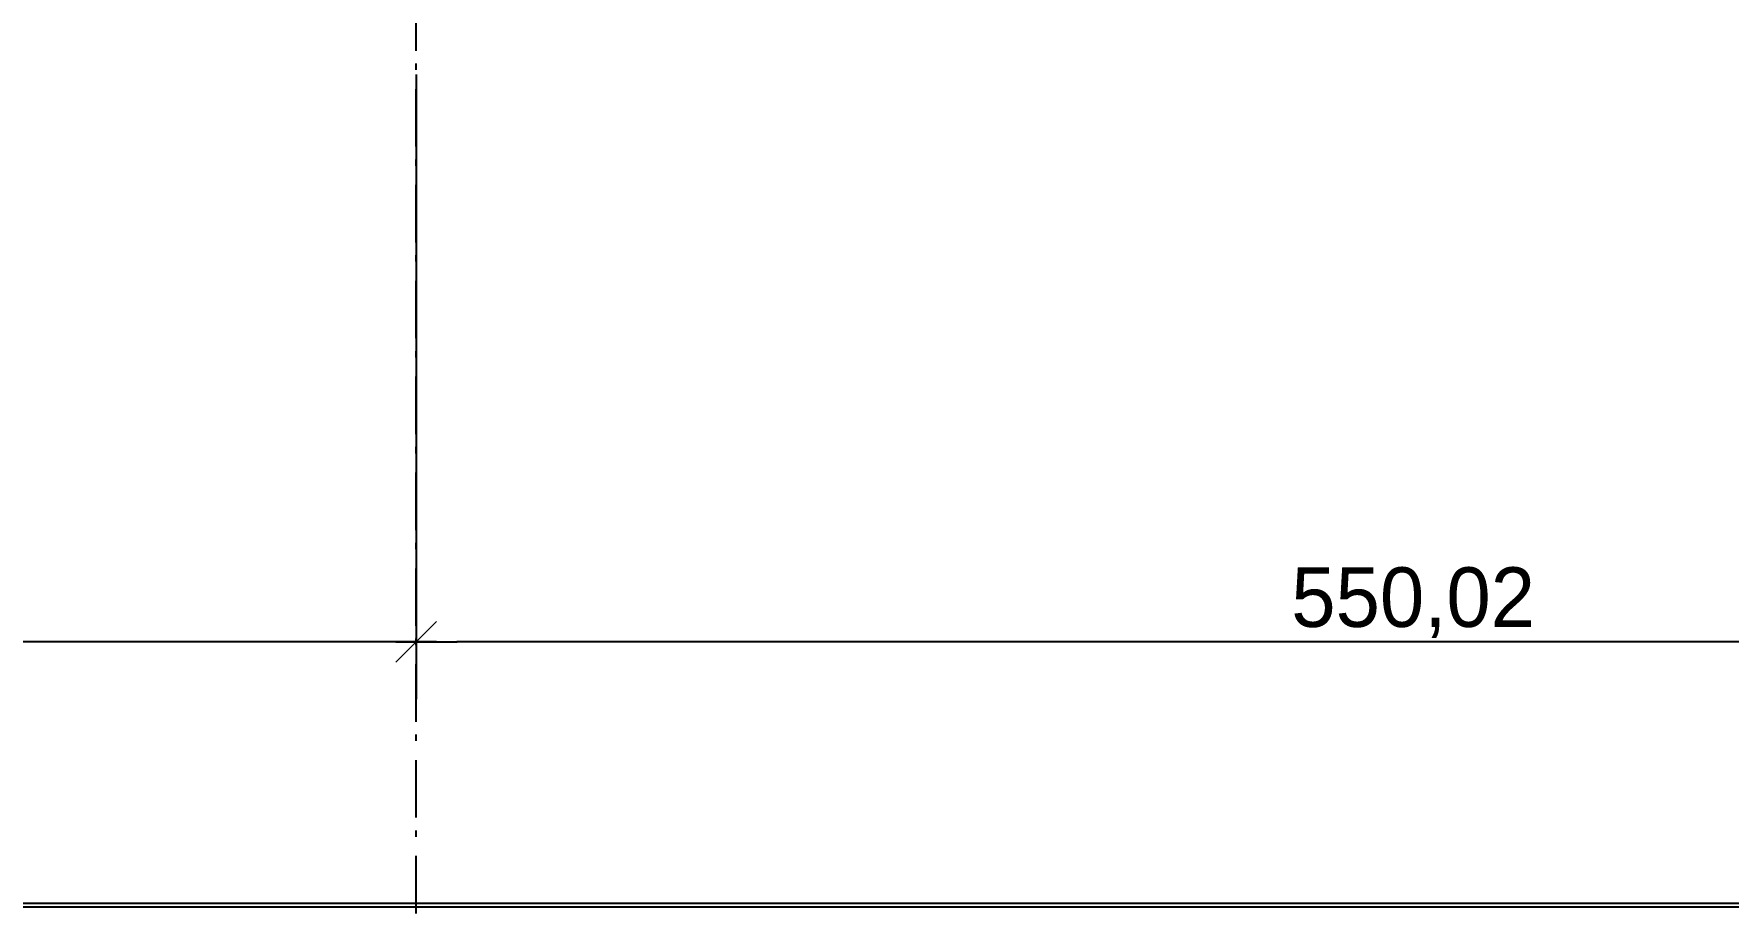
# Model space of a CAD drawing. Header units: centimetres. Extents: x -35664 to 50682, y -23001 to 23705.
# Drawn here: x 4350.2 to 4817.6, y -11463.6 to -11222.3 of the extents above; entities that cross this region are included whole.
import ezdxf

# ---------------------------------------------------------------- set-up
doc = ezdxf.new("R2010")
doc.units = ezdxf.units.CM
doc.linetypes.add('Style de ligne -6', pattern=[1.04164, 0.625, -0.20828, 0.06943, -0.13893])
doc.layers.get('0').update_dxf_attribs({"color": 252})
for name, color, linetype in [('B Général', 252, 'Continuous'), ('C ANNOTATIONS-cotation', 252, 'Continuous'), ('prlm-Coupe', 252, 'Continuous')]:
    doc.layers.add(name, color=color, linetype=linetype)
doc.styles.add('Eurostile', font='Eurosti.TTF')
doc.dimstyles.new('Arch', dxfattribs={"dimtxt": 16.471002, "dimasz": 11.224121, "dimexe": 15.875, "dimexo": 7.9375, "dimgap": 0.15875, "dimtad": 1, "dimdec": 1, "dimtxsty": 'Eurostile', "dimblk": 'A 90.VW_SLASH-1', "dimblk1": 'A 90.VW_SLASH-1', "dimblk2": 'A 90.VW_SLASH-1', "dimcen": 0, "dimdle": 7.9375, "dimazin": 0, "dimtfac": 1, "dimtdec": 1, "dimtix": 1, "dimtmove": 0, "dimatfit": 0, "dimldrblk": 'A 90.VW_FILLEDARROW-1', "dimfxl": 1, "dimfrac": 2, "dimtolj": 1, "dimarcsym": 0})

# ---------------------------------------------------------------- blocks, each defined once
blk = doc.blocks.new('B 90.VW_SLASH-1')
at = {"linetype": 'ByBlock', "lineweight": -2}
blk.add_line((0.5, 0), (-1, 0), dxfattribs=at)
at = {"linetype": 'Continuous', "lineweight": 20, "flags": 128}
blk.add_lwpolyline([(0.5, 0.5), (-0.5, -0.5)], dxfattribs=at)
blk = doc.blocks.new('*D802')
at = {"layer": 'C ANNOTATIONS-cotation', "linetype": 'Continuous', "lineweight": -2, "transparency": 16777216}
for p, q in [((-3204.86, 1306.6), (-3204.86, 1134.12)), ((-3824.86, 1256.44), (-3824.86, 1134.12)), ((-3216.09, 1150), (-3813.64, 1150))]:
    blk.add_line(p, q, dxfattribs=at)
at = {"layer": 'C ANNOTATIONS-cotation', "lineweight": -2, "transparency": 16777216, "xscale": 11.22412109375, "yscale": 11.22412109375, "zscale": 11.22412109375, "rotation": 180}
blk.add_blockref('B 90.VW_SLASH-1', (-3824.86, 1150), dxfattribs=at)
at = {"layer": 'C ANNOTATIONS-cotation', "lineweight": -2, "transparency": 16777216, "xscale": 11.22412109375, "yscale": 11.22412109375, "zscale": 11.22412109375}
blk.add_blockref('B 90.VW_SLASH-1', (-3204.86, 1150), dxfattribs=at)
at = {"layer": 'C ANNOTATIONS-cotation', "transparency": 16777216, "insert": (-3514.86, 1159.22), "char_height": 16.447, "attachment_point": 5, "style": 'Eurostile'}
blk.add_mtext('\\A1;620', dxfattribs=at)
blk = doc.blocks.new('A 90.VW_FILLEDARROW-1')
at = {"linetype": 'Continuous'}
blk.add_hatch(color=250, dxfattribs=at).paths.add_polyline_path([(-1.414, 0.379), (0, 0), (-1.414, -0.379)])
at = {"linetype": 'Continuous', "flags": 128}
blk.add_lwpolyline([(-1.414, 0.379), (0, 0), (-1.414, -0.379)], close=True, dxfattribs=at)
blk = doc.blocks.new('A 90.VW_SLASH-1')
at = {"linetype": 'ByBlock', "lineweight": -2}
blk.add_line((0.5, 0), (-1, 0), dxfattribs=at)
at = {"linetype": 'Continuous', "lineweight": 20, "flags": 128}
blk.add_lwpolyline([(0.5, 0.5), (-0.5, -0.5)], dxfattribs=at)
blk = doc.blocks.new('*D805')
at = {"layer": 'C ANNOTATIONS-cotation', "linetype": 'Continuous', "lineweight": -2, "transparency": 16777216}
for p, q in [((-3204.86, 1306.6), (-3204.86, 1134.12)), ((-2654.85, 1220.74), (-2654.85, 1134.12)), ((-2666.07, 1150), (-3193.64, 1150))]:
    blk.add_line(p, q, dxfattribs=at)
at = {"layer": 'C ANNOTATIONS-cotation', "lineweight": -2, "transparency": 16777216, "xscale": 11.22412109375, "yscale": 11.22412109375, "zscale": 11.22412109375, "rotation": 180}
blk.add_blockref('B 90.VW_SLASH-1', (-3204.86, 1150), dxfattribs=at)
at = {"layer": 'C ANNOTATIONS-cotation', "lineweight": -2, "transparency": 16777216, "xscale": 11.22412109375, "yscale": 11.22412109375, "zscale": 11.22412109375}
blk.add_blockref('B 90.VW_SLASH-1', (-2654.85, 1150), dxfattribs=at)
at = {"layer": 'C ANNOTATIONS-cotation', "transparency": 16777216, "insert": (-2929.86, 1160.79), "char_height": 16.447, "attachment_point": 5, "style": 'Eurostile'}
blk.add_mtext('\\A1;550,02', dxfattribs=at)
blk = doc.blocks.new('B 90.axes 2')
at = {"layer": 'B Général', "linetype": 'Style de ligne -6', "ltscale": 25.4}
blk.add_line((-3204.865, -1173.889), (-3204.865, 1361.111), dxfattribs=at)
at = {"layer": 'C ANNOTATIONS-cotation', "linetype": 'Continuous'}
for base, p1, p2, picture, middle in [((-3824.862, 1150), (-3204.865, 1314.533), (-3824.862, 1264.38), '*D802', (-3514.863, 1159.223)), ((-3204.865, 1150), (-2654.848, 1228.681), (-3204.865, 1314.533), '*D805', (-2929.856, 1160.79))]:
    dim = blk.add_linear_dim(base=base, p1=p1, p2=p2, dimstyle='Arch', override={"dimtxt": 16.446886, "dimgap": 1, "dimdec": 2, "dimpost": '<>', "dimtxsty": 'Eurostile', "dimclrd": 256, "dimclre": 256, "dimclrt": 256, "dimtmove": 2, "dimtfill": 0, "dimtfillclr": 0}, dxfattribs=at)
    dim.commit()
    dim.dimension.update_dxf_attribs({"geometry": picture, "text_midpoint": middle})
blk = doc.blocks.new('A$C373B78D5')
at = {"layer": 'B Général', "linetype": 'Continuous'}
for p, q in [((-16900.01, 6010.5), (-19604.98, 6010.5)), ((-16926.01, 6009.5), (-19578.98, 6009.5))]:
    blk.add_line(p, q, dxfattribs=at)
at = {"layer": 'B Général'}
blk.add_blockref('B 90.axes 2', (-15451.09, 4932.77), dxfattribs=at)

msp = doc.modelspace()

# ---------------------------------------------------------------- block references
at = {"layer": 'prlm-Coupe'}
msp.add_blockref('A$C373B78D5', (23111.623, -17472.851), dxfattribs=at)

doc.saveas('drawing.dxf')
